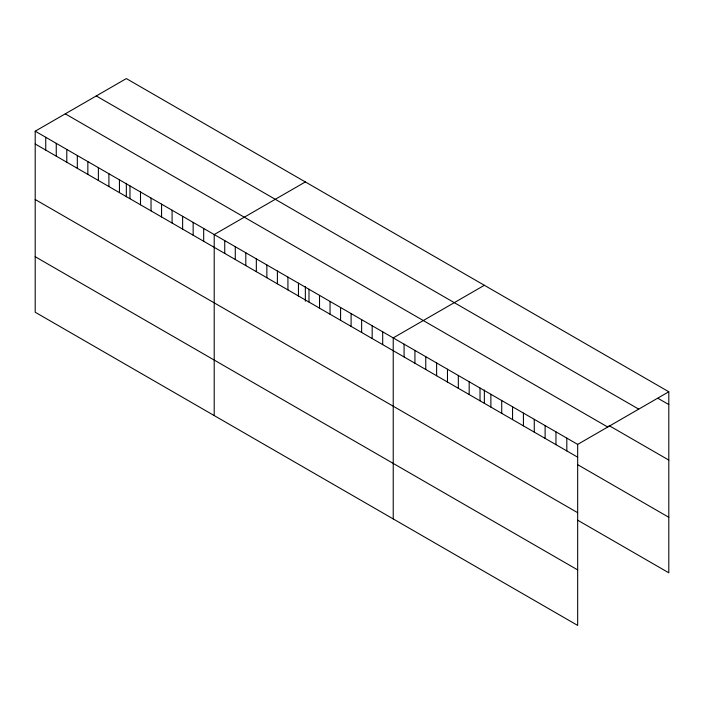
<?xml version="1.0" encoding="UTF-8"?>
<svg xmlns="http://www.w3.org/2000/svg" width="704" height="704" viewBox="0 0 704 704"><rect width="100%" height="100%" fill="white"/><g stroke="black" fill="none" stroke-linecap="round" stroke-linejoin="round"><path stroke-width="1.06" d="M35.2 131.199L577.667 444.391L577.667 625.416L35.2 312.224L35.2 131.199L126.333 78.584L668.8 391.776L668.8 572.801L577.482 520.08M305.351 181.94L214.21 234.555L214.21 415.58M484.361 285.287L393.228 337.902L393.228 518.927M577.667 444.391L668.8 391.776M657.95 398.306L668.8 404.562M96.263 95.946L638.722 409.138M609.127 425.63L668.8 460.082M65.278 113.837L607.737 427.029M35.2 143.994L577.667 457.186M577.482 464.561L668.8 517.282M35.2 199.514L577.667 512.697M35.2 256.714L577.667 569.897M566.817 438.126L566.817 450.921M555.966 431.86L555.966 444.655M545.116 425.603L545.116 438.39M534.266 419.338L534.266 432.124M523.415 413.072L523.415 425.867M512.565 406.806L512.565 419.602M501.723 400.541L501.723 413.336M490.873 394.284L490.873 407.07M484.361 389.998L484.361 403.515M480.022 388.018L480.022 400.805M469.172 381.753L469.172 394.548M458.322 375.487L458.322 388.282M447.471 369.222L447.471 382.017M436.621 362.965L436.621 375.751M425.77 356.699L425.77 369.486M414.929 350.434L414.929 363.229M404.078 344.168L404.078 356.963M382.694 331.83L382.694 344.617M372.17 325.75L372.17 338.536M361.636 319.669L361.636 332.464M351.102 313.588L351.102 326.383M340.578 307.507L340.578 320.302M330.044 301.426L330.044 314.222M319.519 295.346L319.519 308.141M308.986 289.274L308.986 302.06M305.351 286.642L305.351 301.206M298.452 283.193L298.452 295.979M287.927 277.112L287.927 289.907M277.394 271.031L277.394 283.826M266.86 264.95L266.86 277.746M256.335 258.87L256.335 271.665M245.802 252.789L245.802 265.584M235.277 246.717L235.277 259.503M224.743 240.636L224.743 253.422M203.685 228.474L203.685 241.27M193.151 222.394L193.151 235.189M182.626 216.313L182.626 229.108M172.093 210.232L172.093 223.027M161.559 204.16L161.559 216.946M151.034 198.079L151.034 210.866M140.501 191.998L140.501 204.794M129.976 185.918L129.976 198.713M126.333 183.295L126.333 196.812M119.442 179.837L119.442 192.632M108.909 173.756L108.909 186.551M98.384 167.675L98.384 180.47M87.85 161.603L87.85 174.39M77.317 155.522L77.317 168.309M66.792 149.442L66.792 162.237M56.258 143.361L56.258 156.156M45.734 137.28L45.734 150.075"/></g></svg>
